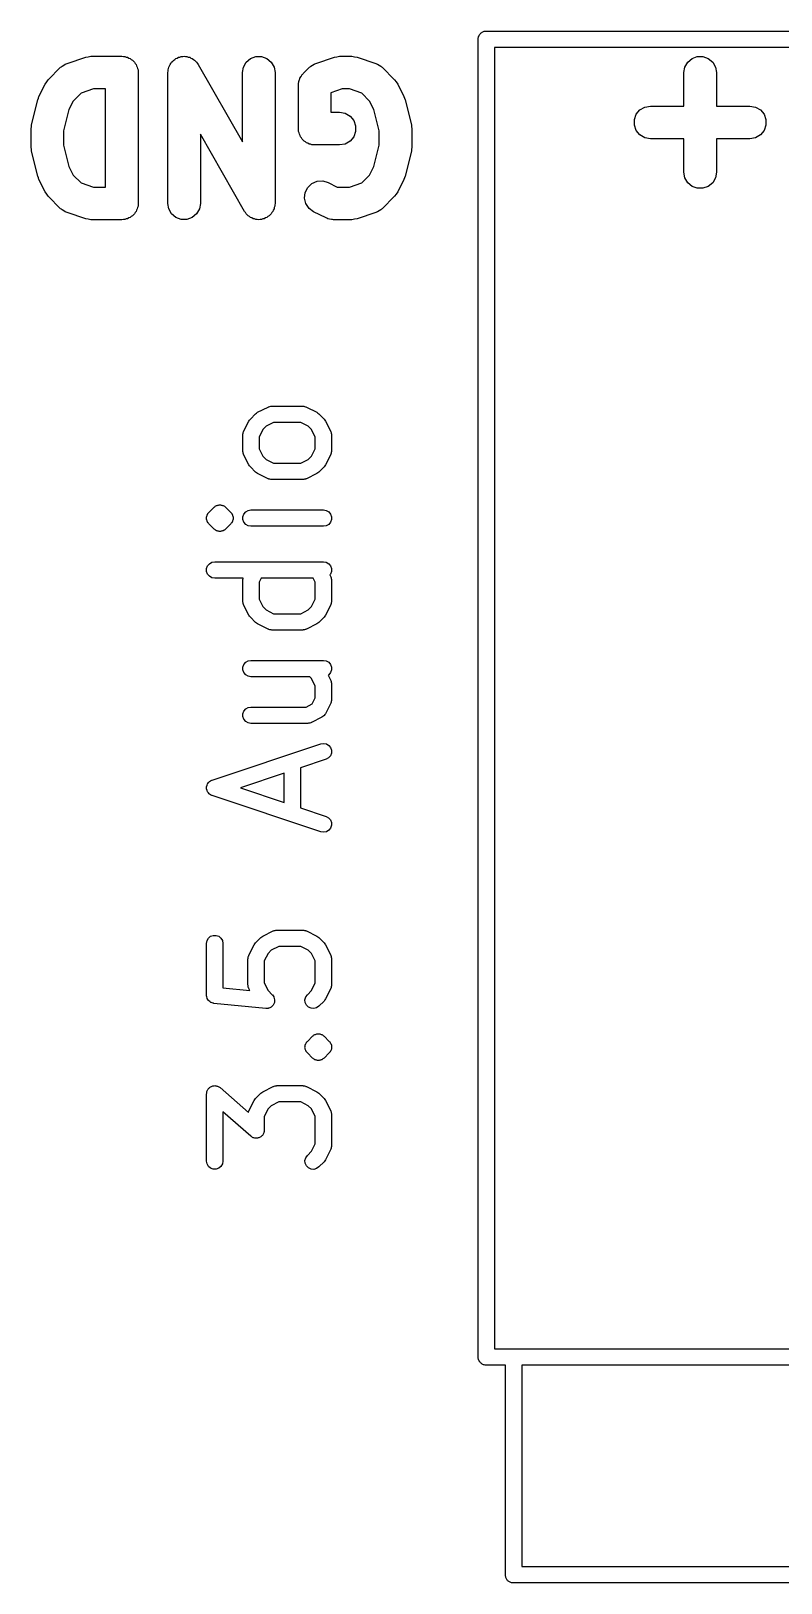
# Model space of a CAD drawing. Extents: x 17.1 to 53.5, y -48.1 to -14.4.
# Drawn here: x 38.76 to 45.66, y -48.08 to -33.83 of the extents above; entities that cross this region are included whole.
import ezdxf

# ---------------------------------------------------------------- set-up
doc = ezdxf.new("R2010")
doc.units = 0
doc.header["$MEASUREMENT"] = 0
doc.layers.add('BLACK', color=7, linetype='CONTINUOUS')

msp = doc.modelspace()

# ---------------------------------------------------------------- linework, layer by layer
at = {"layer": 'BLACK', "linetype": 'CONTINUOUS'}
for p, q in [((42.875, -33.8868), (42.8773, -33.8805)), ((42.875, -33.8934), (42.875, -33.8868)), ((42.875, -46.0066), (42.875, -33.8934)), ((42.8773, -33.8805), (42.8784, -33.874)), ((42.8784, -33.874), (42.8818, -33.8682)), ((42.8818, -33.8682), (42.884, -33.8619)), ((42.884, -33.8619), (42.8883, -33.8568)), ((42.8883, -33.8568), (42.8917, -33.851)), ((42.8917, -33.851), (42.8968, -33.8468)), ((42.8968, -33.8468), (42.901, -33.8417)), ((42.901, -33.8417), (42.9068, -33.8383)), ((42.9068, -33.8383), (42.9119, -33.834)), ((42.9119, -33.834), (42.9182, -33.8318)), ((42.9182, -33.8318), (42.924, -33.8284)), ((42.924, -33.8284), (42.9305, -33.8273)), ((42.9305, -33.8273), (42.9368, -33.825)), ((42.9368, -33.825), (42.9434, -33.825)), ((42.9434, -33.825), (42.9434, -33.825)), ((42.9434, -33.825), (49.0566, -33.825)), ((39.2906, -34.0613), (39.3143, -34.0571)), ((39.3143, -34.0571), (39.6, -34.0571)), ((39.6, -34.0571), (39.6129, -34.0594)), ((40.1588, -34.0594), (40.1721, -34.0571)), ((40.1721, -34.0571), (40.1847, -34.0594)), ((41.5763, -34.0613), (41.6, -34.0571)), ((41.6, -34.0571), (41.7143, -34.0571)), ((41.7143, -34.0571), (41.738, -34.0613)), ((43.025, -33.975), (43.025, -45.925)), ((48.975, -33.975), (43.025, -33.975)), ((38.9225, -34.2725), (39.0368, -34.1582)), ((39.0368, -34.1582), (39.0439, -34.1533)), ((39.0439, -34.1533), (39.0496, -34.1468)), ((39.0496, -34.1468), (39.0651, -34.1384)), ((39.0651, -34.1384), (39.0795, -34.1283)), ((39.0795, -34.1283), (39.0878, -34.1261)), ((39.0878, -34.1261), (39.0954, -34.122)), ((39.0954, -34.122), (39.2669, -34.0648)), ((39.2669, -34.0648), (39.2906, -34.0613)), ((39.6129, -34.0594), (39.626, -34.0594)), ((39.626, -34.0594), (39.6384, -34.0639)), ((39.6384, -34.0639), (39.6513, -34.0662)), ((39.6513, -34.0662), (39.6627, -34.0727)), ((39.6627, -34.0727), (39.675, -34.0772)), ((39.675, -34.0772), (39.6851, -34.0857)), ((39.6851, -34.0857), (39.6964, -34.0922)), ((39.6964, -34.0922), (39.7049, -34.1023)), ((39.7049, -34.1023), (39.7149, -34.1107)), ((39.7149, -34.1107), (39.7215, -34.1221)), ((39.7215, -34.1221), (39.7299, -34.1321)), ((39.7299, -34.1321), (39.7344, -34.1445)), ((39.7344, -34.1445), (39.741, -34.1558)), ((39.741, -34.1558), (39.7432, -34.1688)), ((39.7432, -34.1688), (39.7477, -34.1811)), ((39.7477, -34.1811), (39.7477, -34.1942)), ((39.7477, -34.1942), (39.75, -34.2071)), ((40.0214, -34.2071), (40.0238, -34.1939)), ((40.0238, -34.1804), (40.0283, -34.1684)), ((40.0238, -34.1939), (40.0238, -34.1804)), ((40.0283, -34.1684), (40.0305, -34.1558)), ((40.0305, -34.1558), (40.0372, -34.1442)), ((40.0372, -34.1442), (40.0419, -34.1316)), ((40.0419, -34.1316), (40.0501, -34.1218)), ((40.0501, -34.1218), (40.0565, -34.1107)), ((40.0565, -34.1107), (40.0668, -34.1021)), ((40.0668, -34.1021), (40.0755, -34.0918)), ((40.0755, -34.0918), (40.0866, -34.0855)), ((40.0866, -34.0855), (40.0964, -34.0772)), ((40.0964, -34.0772), (40.1091, -34.0726)), ((40.1091, -34.0726), (40.1208, -34.066)), ((40.1208, -34.066), (40.1334, -34.0638)), ((40.1334, -34.0638), (40.1454, -34.0594)), ((40.1454, -34.0594), (40.1588, -34.0594)), ((40.1847, -34.0594), (40.1975, -34.0594)), ((40.1975, -34.0594), (40.2101, -34.064)), ((40.2101, -34.064), (40.2234, -34.0664)), ((40.2234, -34.0664), (40.2344, -34.0729)), ((40.2344, -34.0729), (40.2464, -34.0772)), ((40.2464, -34.0772), (40.2567, -34.0859)), ((40.2567, -34.0859), (40.2684, -34.0927)), ((40.2684, -34.0927), (40.2765, -34.1025)), ((40.2765, -34.1025), (40.2863, -34.1107)), ((40.2863, -34.1107), (40.2931, -34.1224)), ((40.2931, -34.1224), (40.3017, -34.1327)), ((40.3017, -34.1327), (40.7071, -34.8423)), ((40.7071, -34.2071), (40.7162, -34.1558)), ((40.7162, -34.1558), (40.7422, -34.1107)), ((40.7422, -34.1107), (40.7821, -34.0772)), ((40.7821, -34.0772), (40.8311, -34.0594)), ((40.8311, -34.0594), (40.8832, -34.0594)), ((40.8832, -34.0594), (40.9321, -34.0772)), ((40.9321, -34.0772), (40.972, -34.1107)), ((40.972, -34.1107), (40.9981, -34.1558)), ((40.9981, -34.1558), (41.0071, -34.2071)), ((41.2654, -34.2154), (41.3225, -34.1582)), ((41.3225, -34.1582), (41.3296, -34.1533)), ((41.3296, -34.1533), (41.3353, -34.1468)), ((41.3353, -34.1468), (41.3508, -34.1384)), ((41.3508, -34.1384), (41.3652, -34.1283)), ((41.3652, -34.1283), (41.3735, -34.1261)), ((41.3735, -34.1261), (41.3811, -34.122)), ((41.3811, -34.122), (41.5526, -34.0648)), ((41.5526, -34.0648), (41.5763, -34.0613)), ((41.738, -34.0613), (41.7617, -34.0648)), ((41.7617, -34.0648), (41.9331, -34.122)), ((41.9331, -34.122), (41.9408, -34.1261)), ((41.9408, -34.1261), (41.9491, -34.1283)), ((41.9491, -34.1283), (41.9635, -34.1384)), ((41.9635, -34.1384), (41.979, -34.1468)), ((41.979, -34.1468), (41.9847, -34.1533)), ((41.9847, -34.1533), (41.9918, -34.1582)), ((41.9918, -34.1582), (42.1061, -34.2725)), ((44.7643, -34.2071), (44.7733, -34.1558)), ((44.7733, -34.1558), (44.7994, -34.1107)), ((44.7994, -34.1107), (44.8393, -34.0772)), ((44.8393, -34.0772), (44.8882, -34.0594)), ((44.8882, -34.0594), (44.9403, -34.0594)), ((44.9403, -34.0594), (44.9893, -34.0772)), ((44.9893, -34.0772), (45.0292, -34.1107)), ((45.0292, -34.1107), (45.0552, -34.1558)), ((45.0552, -34.1558), (45.0643, -34.2071)), ((38.8373, -34.4258), (38.8944, -34.3115)), ((38.8944, -34.3115), (38.9087, -34.2922)), ((38.9087, -34.2922), (38.9225, -34.2725)), ((39.75, -34.2071), (39.75, -35.4071)), ((40.0214, -35.4071), (40.0214, -34.2071)), ((40.7071, -34.8423), (40.7071, -34.2071)), ((41.0071, -34.2071), (41.0071, -35.4071)), ((41.2214, -34.3214), (41.2226, -34.3149)), ((41.2214, -34.7214), (41.2214, -34.3214)), ((41.222, -34.3084), (41.2271, -34.2894)), ((41.2226, -34.3149), (41.222, -34.3084)), ((41.2271, -34.2894), (41.2305, -34.2701)), ((41.2305, -34.2701), (41.2338, -34.2644)), ((41.2338, -34.2644), (41.2355, -34.258)), ((41.2355, -34.258), (41.2467, -34.242)), ((41.2467, -34.242), (41.2565, -34.225)), ((41.2565, -34.225), (41.2616, -34.2208)), ((41.2616, -34.2208), (41.2654, -34.2154)), ((42.1061, -34.2725), (42.1198, -34.2922)), ((42.1198, -34.2922), (42.1342, -34.3115)), ((42.1342, -34.3115), (42.1913, -34.4258)), ((44.7643, -34.5143), (44.7643, -34.2071)), ((45.0643, -34.2071), (45.0643, -34.5143)), ((38.7688, -34.685), (38.8259, -34.4565)), ((38.8259, -34.4565), (38.8326, -34.4415)), ((38.8326, -34.4415), (38.8373, -34.4258)), ((39.1518, -34.4674), (39.113, -34.5452)), ((39.2239, -34.3954), (39.1518, -34.4674)), ((39.3386, -34.3571), (39.2239, -34.3954)), ((39.45, -34.3571), (39.3386, -34.3571)), ((39.45, -35.2571), (39.45, -34.3571)), ((41.6243, -34.3571), (41.5214, -34.3914)), ((41.5214, -34.3914), (41.5214, -34.5714)), ((41.6899, -34.3571), (41.6243, -34.3571)), ((41.8047, -34.3954), (41.6899, -34.3571)), ((41.8767, -34.4674), (41.8047, -34.3954)), ((41.9156, -34.5452), (41.8767, -34.4674)), ((42.1913, -34.4258), (42.196, -34.4415)), ((42.196, -34.4415), (42.2027, -34.4565)), ((42.2027, -34.4565), (42.2598, -34.685)), ((39.113, -34.5452), (39.0643, -34.7399)), ((41.5214, -34.5714), (41.6, -34.5714)), ((41.6, -34.5714), (41.6513, -34.5805)), ((41.6513, -34.5805), (41.6964, -34.6065)), ((41.6964, -34.6065), (41.7299, -34.6464)), ((41.9643, -34.7399), (41.9156, -34.5452)), ((44.3094, -34.6382), (44.3272, -34.5893)), ((44.3272, -34.5893), (44.3607, -34.5494)), ((44.3607, -34.5494), (44.4058, -34.5233)), ((44.4058, -34.5233), (44.4571, -34.5143)), ((44.4571, -34.5143), (44.7643, -34.5143)), ((45.0643, -34.5143), (45.3714, -34.5143)), ((45.3714, -34.5143), (45.4227, -34.5233)), ((45.4227, -34.5233), (45.4678, -34.5494)), ((45.4678, -34.5494), (45.5013, -34.5893)), ((45.5013, -34.5893), (45.5191, -34.6382)), ((38.7643, -34.7214), (38.7675, -34.7034)), ((38.7643, -34.8929), (38.7643, -34.7214)), ((38.7675, -34.7034), (38.7688, -34.685)), ((39.0643, -34.7399), (39.0643, -34.8744)), ((41.2237, -34.7344), (41.2214, -34.7214)), ((41.2237, -34.7475), (41.2237, -34.7344)), ((41.2282, -34.7598), (41.2237, -34.7475)), ((41.2305, -34.7727), (41.2282, -34.7598)), ((41.7299, -34.6464), (41.7477, -34.6954)), ((41.7477, -34.7475), (41.7299, -34.7964)), ((41.7477, -34.6954), (41.7477, -34.7475)), ((41.9643, -34.8744), (41.9643, -34.7399)), ((42.2598, -34.685), (42.2611, -34.7034)), ((42.2611, -34.7034), (42.2643, -34.7214)), ((42.2643, -34.7214), (42.2643, -34.8929)), ((44.3094, -34.6903), (44.3094, -34.6382)), ((44.3272, -34.7393), (44.3094, -34.6903)), ((44.3607, -34.7792), (44.3272, -34.7393)), ((45.5013, -34.7393), (45.4678, -34.7792)), ((45.5191, -34.6903), (45.5013, -34.7393)), ((45.5191, -34.6382), (45.5191, -34.6903)), ((38.7675, -34.9109), (38.7643, -34.8929)), ((38.7688, -34.9292), (38.7675, -34.9109)), ((39.0643, -34.8744), (39.113, -35.0691)), ((40.7269, -35.4816), (40.3214, -34.772)), ((40.3214, -34.772), (40.3214, -35.4071)), ((41.237, -34.7841), (41.2305, -34.7727)), ((41.2415, -34.7964), (41.237, -34.7841)), ((41.25, -34.8065), (41.2415, -34.7964)), ((41.2565, -34.8178), (41.25, -34.8065)), ((41.2666, -34.8263), (41.2565, -34.8178)), ((41.275, -34.8363), (41.2666, -34.8263)), ((41.2864, -34.8429), (41.275, -34.8363)), ((41.2964, -34.8513), (41.2864, -34.8429)), ((41.3088, -34.8558), (41.2964, -34.8513)), ((41.3201, -34.8624), (41.3088, -34.8558)), ((41.3331, -34.8647), (41.3201, -34.8624)), ((41.3454, -34.8691), (41.3331, -34.8647)), ((41.3585, -34.8691), (41.3454, -34.8691)), ((41.3714, -34.8714), (41.3585, -34.8691)), ((41.6, -34.8714), (41.3714, -34.8714)), ((41.6513, -34.8624), (41.6, -34.8714)), ((41.6964, -34.8363), (41.6513, -34.8624)), ((41.7299, -34.7964), (41.6964, -34.8363)), ((41.9156, -35.0691), (41.9643, -34.8744)), ((42.2611, -34.9109), (42.2598, -34.9292)), ((42.2643, -34.8929), (42.2611, -34.9109)), ((44.4058, -34.8052), (44.3607, -34.7792)), ((44.4571, -34.8143), (44.4058, -34.8052)), ((44.7643, -34.8143), (44.4571, -34.8143)), ((44.7643, -35.1214), (44.7643, -34.8143)), ((45.3714, -34.8143), (45.0643, -34.8143)), ((45.0643, -34.8143), (45.0643, -35.1214)), ((45.4227, -34.8052), (45.3714, -34.8143)), ((45.4678, -34.7792), (45.4227, -34.8052)), ((38.8259, -35.1578), (38.7688, -34.9292)), ((42.2598, -34.9292), (42.2027, -35.1578)), ((38.8326, -35.1728), (38.8259, -35.1578)), ((38.8373, -35.1885), (38.8326, -35.1728)), ((38.8944, -35.3028), (38.8373, -35.1885)), ((39.113, -35.0691), (39.1518, -35.1469)), ((39.1518, -35.1469), (39.2239, -35.2189)), ((41.8047, -35.2189), (41.8767, -35.1469)), ((41.8767, -35.1469), (41.9156, -35.0691)), ((42.1913, -35.1885), (42.1342, -35.3028)), ((42.196, -35.1728), (42.1913, -35.1885)), ((42.2027, -35.1578), (42.196, -35.1728)), ((44.7733, -35.1727), (44.7643, -35.1214)), ((44.7994, -35.2178), (44.7733, -35.1727)), ((45.0552, -35.1727), (45.0292, -35.2178)), ((45.0643, -35.1214), (45.0552, -35.1727)), ((38.9087, -35.3221), (38.8944, -35.3028)), ((38.9225, -35.3418), (38.9087, -35.3221)), ((39.2239, -35.2189), (39.3386, -35.2571)), ((39.3386, -35.2571), (39.45, -35.2571)), ((41.2788, -35.359), (41.2848, -35.3072)), ((41.2848, -35.3072), (41.3081, -35.2606)), ((41.3081, -35.2606), (41.3459, -35.2248)), ((41.3459, -35.2248), (41.3937, -35.2041)), ((41.3937, -35.2041), (41.4457, -35.201)), ((41.4457, -35.201), (41.4957, -35.2158)), ((41.4957, -35.2158), (41.5783, -35.2571)), ((41.5783, -35.2571), (41.6899, -35.2571)), ((41.6899, -35.2571), (41.8047, -35.2189)), ((42.1198, -35.3221), (42.1061, -35.3418)), ((42.1342, -35.3028), (42.1198, -35.3221)), ((44.8393, -35.2513), (44.7994, -35.2178)), ((44.8882, -35.2691), (44.8393, -35.2513)), ((44.9403, -35.2691), (44.8882, -35.2691)), ((44.9893, -35.2513), (44.9403, -35.2691)), ((45.0292, -35.2178), (44.9893, -35.2513)), ((39.0368, -35.4561), (38.9225, -35.3418)), ((39.0439, -35.461), (39.0368, -35.4561)), ((39.0496, -35.4675), (39.0439, -35.461)), ((39.0651, -35.4759), (39.0496, -35.4675)), ((39.0795, -35.4859), (39.0651, -35.4759)), ((39.7299, -35.4821), (39.7215, -35.4922)), ((39.7344, -35.4698), (39.7299, -35.4821)), ((39.741, -35.4584), (39.7344, -35.4698)), ((39.7432, -35.4455), (39.741, -35.4584)), ((39.7477, -35.4332), (39.7432, -35.4455)), ((39.75, -35.4071), (39.7477, -35.4201)), ((39.7477, -35.4201), (39.7477, -35.4332)), ((40.0305, -35.4584), (40.0214, -35.4071)), ((40.0565, -35.5036), (40.0305, -35.4584)), ((40.3124, -35.4584), (40.2863, -35.5036)), ((40.3214, -35.4071), (40.3124, -35.4584)), ((40.7355, -35.4919), (40.7269, -35.4816)), ((40.9914, -35.4701), (40.9867, -35.4827)), ((40.9981, -35.4584), (40.9914, -35.4701)), ((41.0003, -35.4458), (40.9981, -35.4584)), ((41.0047, -35.4338), (41.0003, -35.4458)), ((41.0048, -35.4204), (41.0047, -35.4338)), ((41.0071, -35.4071), (41.0048, -35.4204)), ((41.2909, -35.4097), (41.2788, -35.359)), ((41.3196, -35.4531), (41.2909, -35.4097)), ((41.3615, -35.4842), (41.3196, -35.4531)), ((41.9635, -35.4759), (41.9491, -35.4859)), ((41.979, -35.4675), (41.9635, -35.4759)), ((41.9847, -35.461), (41.979, -35.4675)), ((41.9918, -35.4561), (41.9847, -35.461)), ((42.1061, -35.3418), (41.9918, -35.4561)), ((39.0878, -35.4882), (39.0795, -35.4859)), ((39.0954, -35.4923), (39.0878, -35.4882)), ((39.2669, -35.5494), (39.0954, -35.4923)), ((39.2906, -35.553), (39.2669, -35.5494)), ((39.3143, -35.5571), (39.2906, -35.553)), ((39.6, -35.5571), (39.3143, -35.5571)), ((39.6129, -35.5549), (39.6, -35.5571)), ((39.626, -35.5549), (39.6129, -35.5549)), ((39.6384, -35.5504), (39.626, -35.5549)), ((39.6513, -35.5481), (39.6384, -35.5504)), ((39.6627, -35.5415), (39.6513, -35.5481)), ((39.675, -35.537), (39.6627, -35.5415)), ((39.6851, -35.5286), (39.675, -35.537)), ((39.6964, -35.522), (39.6851, -35.5286)), ((39.7049, -35.512), (39.6964, -35.522)), ((39.7149, -35.5036), (39.7049, -35.512)), ((39.7215, -35.4922), (39.7149, -35.5036)), ((40.0964, -35.537), (40.0565, -35.5036)), ((40.1454, -35.5549), (40.0964, -35.537)), ((40.1975, -35.5549), (40.1454, -35.5549)), ((40.2464, -35.537), (40.1975, -35.5549)), ((40.2863, -35.5036), (40.2464, -35.537)), ((40.7422, -35.5036), (40.7355, -35.4919)), ((40.752, -35.5118), (40.7422, -35.5036)), ((40.7602, -35.5216), (40.752, -35.5118)), ((40.7718, -35.5284), (40.7602, -35.5216)), ((40.7821, -35.537), (40.7718, -35.5284)), ((40.7942, -35.5414), (40.7821, -35.537)), ((40.8052, -35.5479), (40.7942, -35.5414)), ((40.8185, -35.5503), (40.8052, -35.5479)), ((40.8311, -35.5549), (40.8185, -35.5503)), ((40.8439, -35.5549), (40.8311, -35.5549)), ((40.8565, -35.5571), (40.8439, -35.5549)), ((40.8697, -35.5549), (40.8565, -35.5571)), ((40.8832, -35.5549), (40.8697, -35.5549)), ((40.8952, -35.5505), (40.8832, -35.5549)), ((40.9078, -35.5483), (40.8952, -35.5505)), ((40.9195, -35.5416), (40.9078, -35.5483)), ((40.9321, -35.537), (40.9195, -35.5416)), ((40.9419, -35.5288), (40.9321, -35.537)), ((40.953, -35.5225), (40.9419, -35.5288)), ((40.9617, -35.5122), (40.953, -35.5225)), ((40.972, -35.5036), (40.9617, -35.5122)), ((40.9784, -35.4925), (40.972, -35.5036)), ((40.9867, -35.4827), (40.9784, -35.4925)), ((41.4758, -35.5413), (41.3615, -35.4842)), ((41.4841, -35.5438), (41.4758, -35.5413)), ((41.4916, -35.5481), (41.4841, -35.5438)), ((41.5089, -35.5511), (41.4916, -35.5481)), ((41.5257, -35.5562), (41.5089, -35.5511)), ((41.5343, -35.5556), (41.5257, -35.5562)), ((41.5429, -35.5571), (41.5343, -35.5556)), ((41.7143, -35.5571), (41.5429, -35.5571)), ((41.7379, -35.553), (41.7143, -35.5571)), ((41.7617, -35.5494), (41.7379, -35.553)), ((41.9331, -35.4923), (41.7617, -35.5494)), ((41.9408, -35.4882), (41.9331, -35.4923)), ((41.9491, -35.4859), (41.9408, -35.4882)), ((40.8279, -37.3398), (40.8378, -37.3329)), ((40.8378, -37.3329), (40.8474, -37.3258)), ((40.8474, -37.3258), (40.9426, -37.2782)), ((40.9426, -37.2782), (40.9468, -37.2769)), ((40.9468, -37.2769), (40.9505, -37.2748)), ((40.9505, -37.2748), (40.9592, -37.2732)), ((40.9592, -37.2732), (40.9676, -37.2707)), ((40.9676, -37.2707), (40.9719, -37.271)), ((40.9719, -37.271), (40.9762, -37.2702)), ((40.9762, -37.2702), (41.2619, -37.2702)), ((41.2619, -37.2702), (41.2662, -37.271)), ((41.2662, -37.271), (41.2705, -37.2707)), ((41.2705, -37.2707), (41.2789, -37.2732)), ((41.2789, -37.2732), (41.2876, -37.2748)), ((41.2876, -37.2748), (41.2913, -37.2769)), ((41.2913, -37.2769), (41.2954, -37.2782)), ((41.2954, -37.2782), (41.3907, -37.3258)), ((41.3907, -37.3258), (41.4003, -37.3329)), ((41.4003, -37.3329), (41.4102, -37.3398)), ((40.7186, -37.5022), (40.7663, -37.4069)), ((40.7663, -37.4069), (40.7734, -37.3973)), ((40.7734, -37.3973), (40.7803, -37.3874)), ((40.7803, -37.3874), (40.8279, -37.3398)), ((40.9254, -37.4545), (40.895, -37.4849)), ((40.9939, -37.4202), (40.9254, -37.4545)), ((41.2442, -37.4202), (40.9939, -37.4202)), ((41.3127, -37.4545), (41.2442, -37.4202)), ((41.3431, -37.4849), (41.3127, -37.4545)), ((41.4102, -37.3398), (41.4578, -37.3874)), ((41.4578, -37.3874), (41.4647, -37.3973)), ((41.4647, -37.3973), (41.4718, -37.4069)), ((41.4718, -37.4069), (41.5195, -37.5022)), ((40.7107, -37.5357), (40.7115, -37.5315)), ((40.7107, -37.6786), (40.7107, -37.5357)), ((40.7112, -37.5271), (40.7137, -37.5187)), ((40.7115, -37.5315), (40.7112, -37.5271)), ((40.7137, -37.5187), (40.7152, -37.5101)), ((40.7152, -37.5101), (40.7174, -37.5063)), ((40.7174, -37.5063), (40.7186, -37.5022)), ((40.895, -37.4849), (40.8607, -37.5534)), ((40.8607, -37.5534), (40.8607, -37.6609)), ((41.3774, -37.5534), (41.3431, -37.4849)), ((41.3774, -37.6609), (41.3774, -37.5534)), ((41.5195, -37.5022), (41.5207, -37.5063)), ((41.5207, -37.5063), (41.5229, -37.5101)), ((41.5229, -37.5101), (41.5244, -37.5187)), ((41.5244, -37.5187), (41.5269, -37.5271)), ((41.5269, -37.5271), (41.5266, -37.5315)), ((41.5266, -37.5315), (41.5274, -37.5357)), ((41.5274, -37.5357), (41.5274, -37.6786)), ((40.7115, -37.6828), (40.7107, -37.6786)), ((40.7112, -37.6871), (40.7115, -37.6828)), ((40.7137, -37.6956), (40.7112, -37.6871)), ((40.7152, -37.7042), (40.7137, -37.6956)), ((40.7174, -37.708), (40.7152, -37.7042)), ((40.7186, -37.7121), (40.7174, -37.708)), ((40.7663, -37.8073), (40.7186, -37.7121)), ((40.8607, -37.6609), (40.895, -37.7294)), ((40.895, -37.7294), (40.9254, -37.7598)), ((40.9254, -37.7598), (40.9939, -37.794)), ((41.2442, -37.794), (41.3127, -37.7598)), ((41.3127, -37.7598), (41.3431, -37.7294)), ((41.3431, -37.7294), (41.3774, -37.6609)), ((41.5195, -37.7121), (41.4718, -37.8073)), ((41.5207, -37.708), (41.5195, -37.7121)), ((41.5229, -37.7042), (41.5207, -37.708)), ((41.5244, -37.6956), (41.5229, -37.7042)), ((41.5269, -37.6871), (41.5244, -37.6956)), ((41.5274, -37.6786), (41.5266, -37.6828)), ((41.5266, -37.6828), (41.5269, -37.6871)), ((40.7734, -37.817), (40.7663, -37.8073)), ((40.7803, -37.8268), (40.7734, -37.817)), ((40.8279, -37.8745), (40.7803, -37.8268)), ((40.8378, -37.8813), (40.8279, -37.8745)), ((40.8474, -37.8885), (40.8378, -37.8813)), ((40.9426, -37.9361), (40.8474, -37.8885)), ((40.9939, -37.794), (41.2442, -37.794)), ((41.3907, -37.8885), (41.2954, -37.9361)), ((41.4003, -37.8813), (41.3907, -37.8885)), ((41.4102, -37.8745), (41.4003, -37.8813)), ((41.4578, -37.8268), (41.4102, -37.8745)), ((41.4647, -37.817), (41.4578, -37.8268)), ((41.4718, -37.8073), (41.4647, -37.817)), ((40.9468, -37.9374), (40.9426, -37.9361)), ((40.9505, -37.9395), (40.9468, -37.9374)), ((40.9592, -37.941), (40.9505, -37.9395)), ((40.9676, -37.9436), (40.9592, -37.941)), ((40.9719, -37.9433), (40.9676, -37.9436)), ((40.9762, -37.944), (40.9719, -37.9433)), ((41.2619, -37.944), (40.9762, -37.944)), ((41.2662, -37.9433), (41.2619, -37.944)), ((41.2705, -37.9436), (41.2662, -37.9433)), ((41.2789, -37.9411), (41.2705, -37.9436)), ((41.2876, -37.9395), (41.2789, -37.9411)), ((41.2913, -37.9374), (41.2876, -37.9395)), ((41.2954, -37.9361), (41.2913, -37.9374)), ((40.4523, -38.1932), (40.457, -38.1886)), ((40.457, -38.1886), (40.4629, -38.1858)), ((40.4629, -38.1858), (40.4683, -38.182)), ((40.4683, -38.182), (40.4746, -38.1803)), ((40.4746, -38.1803), (40.4806, -38.1776)), ((40.4806, -38.1776), (40.4871, -38.177)), ((40.4871, -38.177), (40.4935, -38.1753)), ((40.4935, -38.1753), (40.5, -38.1759)), ((40.5, -38.1759), (40.5065, -38.1753)), ((40.5065, -38.1753), (40.5129, -38.177)), ((40.5129, -38.177), (40.5194, -38.1776)), ((40.5194, -38.1776), (40.5254, -38.1803)), ((40.5254, -38.1803), (40.5317, -38.182)), ((40.5317, -38.182), (40.5371, -38.1858)), ((40.5371, -38.1858), (40.543, -38.1886)), ((40.543, -38.1886), (40.5477, -38.1932)), ((40.3777, -38.2911), (40.3785, -38.2879)), ((40.3782, -38.2976), (40.3777, -38.2911)), ((40.3777, -38.3042), (40.3782, -38.2976)), ((40.3785, -38.3073), (40.3777, -38.3042)), ((40.3785, -38.2846), (40.3796, -38.2815)), ((40.3785, -38.2879), (40.3785, -38.2846)), ((40.3785, -38.3106), (40.3785, -38.3073)), ((40.3796, -38.3137), (40.3785, -38.3106)), ((40.3796, -38.2815), (40.3799, -38.2782)), ((40.3799, -38.317), (40.3796, -38.3137)), ((40.3799, -38.2782), (40.3827, -38.2723)), ((40.3827, -38.323), (40.3799, -38.317)), ((40.3827, -38.2723), (40.3844, -38.2659)), ((40.3844, -38.3293), (40.3827, -38.323)), ((40.3844, -38.2659), (40.3863, -38.2632)), ((40.3863, -38.332), (40.3844, -38.3293)), ((40.3863, -38.2632), (40.3874, -38.2601)), ((40.3874, -38.3351), (40.3863, -38.332)), ((40.3874, -38.2601), (40.3895, -38.2576)), ((40.3895, -38.2576), (40.3909, -38.2546)), ((40.3909, -38.2546), (40.3956, -38.25)), ((40.3956, -38.25), (40.3993, -38.2446)), ((40.3993, -38.2446), (40.447, -38.197)), ((40.447, -38.197), (40.4523, -38.1932)), ((40.5477, -38.1932), (40.553, -38.197)), ((40.553, -38.197), (40.6007, -38.2446)), ((40.6007, -38.2446), (40.6044, -38.25)), ((40.6044, -38.25), (40.6091, -38.2546)), ((40.6091, -38.2546), (40.6105, -38.2576)), ((40.6105, -38.2576), (40.6126, -38.2601)), ((40.6126, -38.2601), (40.6137, -38.2632)), ((40.6137, -38.332), (40.6126, -38.3351)), ((40.6137, -38.2632), (40.6156, -38.2659)), ((40.6156, -38.3293), (40.6137, -38.332)), ((40.6156, -38.2659), (40.6173, -38.2723)), ((40.6173, -38.323), (40.6156, -38.3293)), ((40.6173, -38.2723), (40.6201, -38.2782)), ((40.6201, -38.317), (40.6173, -38.323)), ((40.6201, -38.2782), (40.6203, -38.2815)), ((40.6203, -38.3137), (40.6201, -38.317)), ((40.6203, -38.2815), (40.6215, -38.2846)), ((40.6215, -38.3106), (40.6203, -38.3137)), ((40.6215, -38.2846), (40.6215, -38.2879)), ((40.6215, -38.2879), (40.6223, -38.2911)), ((40.6223, -38.3042), (40.6215, -38.3073)), ((40.6215, -38.3073), (40.6215, -38.3106)), ((40.6223, -38.2911), (40.6218, -38.2976)), ((40.6218, -38.2976), (40.6223, -38.3042)), ((40.7119, -38.2846), (40.7208, -38.2601)), ((40.7119, -38.3106), (40.7119, -38.2846)), ((40.7208, -38.3351), (40.7119, -38.3106)), ((40.7208, -38.2601), (40.7375, -38.2402)), ((40.7375, -38.2402), (40.7601, -38.2271)), ((40.7601, -38.2271), (40.7857, -38.2226)), ((40.7857, -38.2226), (41.4524, -38.2226)), ((41.4524, -38.2226), (41.478, -38.2271)), ((41.478, -38.2271), (41.5006, -38.2402)), ((41.5006, -38.2402), (41.5173, -38.2601)), ((41.5173, -38.2601), (41.5262, -38.2846)), ((41.5262, -38.3106), (41.5173, -38.3351)), ((41.5262, -38.2846), (41.5262, -38.3106)), ((40.3895, -38.3376), (40.3874, -38.3351)), ((40.3909, -38.3406), (40.3895, -38.3376)), ((40.3956, -38.3453), (40.3909, -38.3406)), ((40.3993, -38.3507), (40.3956, -38.3453)), ((40.447, -38.3983), (40.3993, -38.3507)), ((40.4523, -38.402), (40.447, -38.3983)), ((40.457, -38.4067), (40.4523, -38.402)), ((40.4629, -38.4094), (40.457, -38.4067)), ((40.4683, -38.4132), (40.4629, -38.4094)), ((40.4746, -38.4149), (40.4683, -38.4132)), ((40.4806, -38.4177), (40.4746, -38.4149)), ((40.4871, -38.4183), (40.4806, -38.4177)), ((40.4935, -38.42), (40.4871, -38.4183)), ((40.5, -38.4194), (40.4935, -38.42)), ((40.5065, -38.42), (40.5, -38.4194)), ((40.5129, -38.4183), (40.5065, -38.42)), ((40.5194, -38.4177), (40.5129, -38.4183)), ((40.5254, -38.4149), (40.5194, -38.4177)), ((40.5317, -38.4132), (40.5254, -38.4149)), ((40.5371, -38.4094), (40.5317, -38.4132)), ((40.543, -38.4067), (40.5371, -38.4094)), ((40.5477, -38.402), (40.543, -38.4067)), ((40.553, -38.3983), (40.5477, -38.402)), ((40.6007, -38.3507), (40.553, -38.3983)), ((40.6044, -38.3453), (40.6007, -38.3507)), ((40.6091, -38.3406), (40.6044, -38.3453)), ((40.6105, -38.3376), (40.6091, -38.3406)), ((40.6126, -38.3351), (40.6105, -38.3376)), ((40.7375, -38.3551), (40.7208, -38.3351)), ((40.7601, -38.3681), (40.7375, -38.3551)), ((40.7857, -38.3726), (40.7601, -38.3681)), ((41.4524, -38.3726), (40.7857, -38.3726)), ((41.478, -38.3681), (41.4524, -38.3726)), ((41.5006, -38.3551), (41.478, -38.3681)), ((41.5173, -38.3351), (41.5006, -38.3551)), ((40.3785, -38.7608), (40.3874, -38.7363)), ((40.3874, -38.7363), (40.4042, -38.7164)), ((40.4042, -38.7164), (40.4267, -38.7033)), ((40.4267, -38.7033), (40.4524, -38.6988)), ((40.4524, -38.6988), (41.4524, -38.6988)), ((41.4524, -38.6988), (41.478, -38.7033)), ((41.478, -38.7033), (41.5006, -38.7164)), ((41.5006, -38.7164), (41.5173, -38.7363)), ((41.5173, -38.7363), (41.5262, -38.7608)), ((40.3785, -38.7868), (40.3785, -38.7608)), ((40.3874, -38.8113), (40.3785, -38.7868)), ((40.4042, -38.8313), (40.3874, -38.8113)), ((40.4267, -38.8443), (40.4042, -38.8313)), ((40.4524, -38.8488), (40.4267, -38.8443)), ((40.7143, -38.8488), (40.4524, -38.8488)), ((40.7107, -38.869), (40.7115, -38.8648)), ((40.7107, -39.0595), (40.7107, -38.869)), ((40.7112, -38.8605), (40.7137, -38.8521)), ((40.7115, -38.8648), (40.7112, -38.8605)), ((40.7137, -38.8521), (40.7143, -38.8488)), ((40.8797, -38.8488), (40.8607, -38.8868)), ((40.8607, -38.8868), (40.8607, -39.0418)), ((41.3584, -38.8488), (40.8797, -38.8488)), ((41.3774, -38.8868), (41.3584, -38.8488)), ((41.3774, -39.0418), (41.3774, -38.8868)), ((41.5173, -38.8113), (41.5111, -38.8188)), ((41.5111, -38.8188), (41.5195, -38.8355)), ((41.5262, -38.7868), (41.5173, -38.8113)), ((41.5195, -38.8355), (41.5207, -38.8396)), ((41.5207, -38.8396), (41.5229, -38.8434)), ((41.5229, -38.8434), (41.5244, -38.8521)), ((41.5244, -38.8521), (41.5269, -38.8605)), ((41.5262, -38.7608), (41.5262, -38.7868)), ((41.5269, -38.8605), (41.5266, -38.8648)), ((41.5266, -38.8648), (41.5274, -38.869)), ((41.5274, -38.869), (41.5274, -39.0595)), ((40.8607, -39.0418), (40.895, -39.1103)), ((41.3431, -39.1103), (41.3774, -39.0418)), ((40.7115, -39.0638), (40.7107, -39.0595)), ((40.7112, -39.0681), (40.7115, -39.0638)), ((40.7137, -39.0765), (40.7112, -39.0681)), ((40.7152, -39.0852), (40.7137, -39.0765)), ((40.7174, -39.0889), (40.7152, -39.0852)), ((40.7186, -39.0931), (40.7174, -39.0889)), ((40.7663, -39.1883), (40.7186, -39.0931)), ((40.895, -39.1103), (40.9254, -39.1407)), ((40.9254, -39.1407), (40.9939, -39.175)), ((40.9939, -39.175), (41.2442, -39.175)), ((41.2442, -39.175), (41.3127, -39.1407)), ((41.3127, -39.1407), (41.3431, -39.1103)), ((41.5195, -39.0931), (41.4718, -39.1883)), ((41.5207, -39.0889), (41.5195, -39.0931)), ((41.5229, -39.0852), (41.5207, -39.0889)), ((41.5244, -39.0765), (41.5229, -39.0852)), ((41.5269, -39.0681), (41.5244, -39.0765)), ((41.5274, -39.0595), (41.5266, -39.0638)), ((41.5266, -39.0638), (41.5269, -39.0681)), ((40.7734, -39.198), (40.7663, -39.1883)), ((40.7803, -39.2078), (40.7734, -39.198)), ((40.8279, -39.2554), (40.7803, -39.2078)), ((40.8377, -39.2623), (40.8279, -39.2554)), ((40.8474, -39.2695), (40.8377, -39.2623)), ((40.9426, -39.3171), (40.8474, -39.2695)), ((40.9468, -39.3183), (40.9426, -39.3171)), ((40.9505, -39.3205), (40.9468, -39.3183)), ((40.9592, -39.322), (40.9505, -39.3205)), ((40.9676, -39.3245), (40.9592, -39.322)), ((40.9719, -39.3242), (40.9676, -39.3245)), ((40.9762, -39.325), (40.9719, -39.3242)), ((41.2619, -39.325), (40.9762, -39.325)), ((41.2662, -39.3242), (41.2619, -39.325)), ((41.2705, -39.3245), (41.2662, -39.3242)), ((41.2789, -39.322), (41.2705, -39.3245)), ((41.2876, -39.3205), (41.2789, -39.322)), ((41.2913, -39.3183), (41.2876, -39.3205)), ((41.2954, -39.3171), (41.2913, -39.3183)), ((41.3907, -39.2695), (41.2954, -39.3171)), ((41.4003, -39.2623), (41.3907, -39.2695)), ((41.4102, -39.2554), (41.4003, -39.2623)), ((41.4578, -39.2078), (41.4102, -39.2554)), ((41.4647, -39.198), (41.4578, -39.2078)), ((41.4718, -39.1883), (41.4647, -39.198)), ((40.7375, -39.6211), (40.7601, -39.6081)), ((40.7601, -39.6081), (40.7857, -39.6036)), ((40.7857, -39.6036), (41.4524, -39.6036)), ((41.4524, -39.6036), (41.478, -39.6081)), ((41.478, -39.6081), (41.5006, -39.6211)), ((40.7119, -39.6655), (40.7208, -39.6411)), ((40.7119, -39.6916), (40.7119, -39.6655)), ((40.7208, -39.7161), (40.7119, -39.6916)), ((40.7208, -39.6411), (40.7375, -39.6211)), ((40.7375, -39.736), (40.7208, -39.7161)), ((40.7601, -39.749), (40.7375, -39.736)), ((40.7857, -39.7536), (40.7601, -39.749)), ((41.3261, -39.7536), (40.7857, -39.7536)), ((41.3431, -39.7706), (41.3261, -39.7536)), ((41.5006, -39.736), (41.4951, -39.7392)), ((41.4951, -39.7392), (41.5195, -39.7879)), ((41.5006, -39.6211), (41.5173, -39.6411)), ((41.5173, -39.7161), (41.5006, -39.736)), ((41.5173, -39.6411), (41.5262, -39.6655)), ((41.5262, -39.6916), (41.5173, -39.7161)), ((41.5262, -39.6655), (41.5262, -39.6916)), ((41.3774, -39.8391), (41.3431, -39.7706)), ((41.3774, -39.9466), (41.3774, -39.8391)), ((41.5195, -39.7879), (41.5207, -39.792)), ((41.5207, -39.792), (41.5229, -39.7958)), ((41.5229, -39.7958), (41.5244, -39.8044)), ((41.5244, -39.8044), (41.5269, -39.8129)), ((41.5269, -39.8129), (41.5266, -39.8172)), ((41.5266, -39.8172), (41.5274, -39.8214)), ((41.5274, -39.8214), (41.5274, -39.9643)), ((40.7375, -40.0497), (40.7601, -40.0367)), ((40.7601, -40.0367), (40.7857, -40.0321)), ((40.7857, -40.0321), (41.2918, -40.0321)), ((41.2918, -40.0321), (41.3489, -40.0036)), ((41.3489, -40.0036), (41.3774, -39.9466)), ((41.5195, -39.9978), (41.4718, -40.0931)), ((41.5207, -39.9937), (41.5195, -39.9978)), ((41.5229, -39.9899), (41.5207, -39.9937)), ((41.5244, -39.9813), (41.5229, -39.9899)), ((41.5269, -39.9729), (41.5244, -39.9813)), ((41.5274, -39.9643), (41.5266, -39.9685)), ((41.5266, -39.9685), (41.5269, -39.9729)), ((40.7119, -40.0941), (40.7208, -40.0696)), ((40.7119, -40.1202), (40.7119, -40.0941)), ((40.7208, -40.1446), (40.7119, -40.1202)), ((40.7208, -40.0696), (40.7375, -40.0497)), ((40.7375, -40.1646), (40.7208, -40.1446)), ((40.7601, -40.1776), (40.7375, -40.1646)), ((40.7857, -40.1821), (40.7601, -40.1776)), ((41.3095, -40.1821), (40.7857, -40.1821)), ((41.3138, -40.1814), (41.3095, -40.1821)), ((41.3181, -40.1816), (41.3138, -40.1814)), ((41.3265, -40.1791), (41.3181, -40.1816)), ((41.3352, -40.1776), (41.3265, -40.1791)), ((41.3389, -40.1755), (41.3352, -40.1776)), ((41.3431, -40.1742), (41.3389, -40.1755)), ((41.4383, -40.1266), (41.3431, -40.1742)), ((41.4471, -40.12), (41.4383, -40.1266)), ((41.4563, -40.114), (41.4471, -40.12)), ((41.4576, -40.1123), (41.4563, -40.114)), ((41.4592, -40.1111), (41.4576, -40.1123)), ((41.4653, -40.1019), (41.4592, -40.1111)), ((41.4718, -40.0931), (41.4653, -40.1019)), ((40.4287, -40.7027), (41.4287, -40.3693)), ((41.4287, -40.3693), (41.4544, -40.3655)), ((41.4544, -40.3655), (41.4799, -40.3707)), ((41.4799, -40.3707), (41.5021, -40.3844)), ((41.5021, -40.3844), (41.5183, -40.4048)), ((41.5259, -40.4555), (41.5163, -40.4797)), ((41.5183, -40.4048), (41.5266, -40.4295)), ((41.5266, -40.4295), (41.5259, -40.4555)), ((41.4761, -40.5116), (41.2417, -40.5898)), ((41.2417, -40.5898), (41.2417, -40.9578)), ((41.499, -40.4992), (41.4761, -40.5116)), ((41.5163, -40.4797), (41.499, -40.4992)), ((40.3789, -40.7588), (40.3829, -40.7485)), ((40.3829, -40.7485), (40.3864, -40.7381)), ((40.3864, -40.7381), (40.3877, -40.7365)), ((40.3877, -40.7365), (40.3885, -40.7345)), ((40.3885, -40.7345), (40.3958, -40.7263)), ((40.3958, -40.7263), (40.4026, -40.7177)), ((40.4026, -40.7177), (40.4044, -40.7166)), ((40.4044, -40.7166), (40.4058, -40.7151)), ((40.4058, -40.7151), (40.4154, -40.7098)), ((40.4154, -40.7098), (40.4248, -40.7041)), ((40.4248, -40.7041), (40.4268, -40.7036)), ((40.4268, -40.7036), (40.4287, -40.7027)), ((41.0917, -40.6398), (40.6895, -40.7738)), ((41.0917, -40.9078), (41.0917, -40.6398)), ((40.3782, -40.7628), (40.3788, -40.7608)), ((40.3785, -40.7738), (40.3782, -40.7628)), ((40.3782, -40.7848), (40.3785, -40.7738)), ((40.3788, -40.7868), (40.3782, -40.7848)), ((40.3788, -40.7608), (40.3789, -40.7588)), ((40.3789, -40.7888), (40.3788, -40.7868)), ((40.3829, -40.7991), (40.3789, -40.7888)), ((40.3864, -40.8095), (40.3829, -40.7991)), ((40.3877, -40.8111), (40.3864, -40.8095)), ((40.3885, -40.8131), (40.3877, -40.8111)), ((40.3958, -40.8213), (40.3885, -40.8131)), ((40.4026, -40.8299), (40.3958, -40.8213)), ((40.4044, -40.831), (40.4026, -40.8299)), ((40.4058, -40.8326), (40.4044, -40.831)), ((40.4154, -40.8378), (40.4058, -40.8326)), ((40.4248, -40.8436), (40.4154, -40.8378)), ((40.4268, -40.844), (40.4248, -40.8436)), ((40.4287, -40.845), (40.4268, -40.844)), ((41.4287, -41.1783), (40.4287, -40.845)), ((40.6895, -40.7738), (41.0917, -40.9078)), ((41.2417, -40.9578), (41.4761, -41.036)), ((41.4761, -41.036), (41.499, -41.0484)), ((41.4544, -41.1821), (41.4287, -41.1783)), ((41.4799, -41.1769), (41.4544, -41.1821)), ((41.5021, -41.1633), (41.4799, -41.1769)), ((41.499, -41.0484), (41.5163, -41.0679)), ((41.5183, -41.1429), (41.5021, -41.1633)), ((41.5163, -41.0679), (41.5259, -41.0921)), ((41.5266, -41.1181), (41.5183, -41.1429)), ((41.5259, -41.0921), (41.5266, -41.1181)), ((40.3774, -42.2024), (40.3819, -42.1767)), ((40.3819, -42.1767), (40.3949, -42.1542)), ((40.3949, -42.1542), (40.4149, -42.1374)), ((40.4149, -42.1374), (40.4394, -42.1285)), ((40.4394, -42.1285), (40.4654, -42.1285)), ((40.4654, -42.1285), (40.4899, -42.1374)), ((40.4899, -42.1374), (40.5098, -42.1542)), ((40.5098, -42.1542), (40.5229, -42.1767)), ((40.5229, -42.1767), (40.5274, -42.2024)), ((40.8279, -42.197), (40.8755, -42.1493)), ((40.8755, -42.1493), (40.8854, -42.1425)), ((40.8854, -42.1425), (40.895, -42.1353)), ((40.895, -42.1353), (40.9903, -42.0877)), ((40.9903, -42.0877), (40.9944, -42.0864)), ((40.9944, -42.0864), (40.9982, -42.0843)), ((40.9982, -42.0843), (41.0068, -42.0828)), ((41.0068, -42.0828), (41.0152, -42.0803)), ((41.0152, -42.0803), (41.0195, -42.0805)), ((41.0195, -42.0805), (41.0238, -42.0798)), ((41.0238, -42.0798), (41.2619, -42.0798)), ((41.2619, -42.0798), (41.2662, -42.0805)), ((41.2662, -42.0805), (41.2705, -42.0803)), ((41.2705, -42.0803), (41.2789, -42.0828)), ((41.2789, -42.0828), (41.2876, -42.0843)), ((41.2876, -42.0843), (41.2913, -42.0864)), ((41.2913, -42.0864), (41.2954, -42.0877)), ((41.2954, -42.0877), (41.3907, -42.1353)), ((41.3907, -42.1353), (41.4003, -42.1425)), ((41.4003, -42.1425), (41.4102, -42.1493)), ((41.4102, -42.1493), (41.4578, -42.197)), ((40.3774, -42.6786), (40.3774, -42.2024)), ((40.5274, -42.2024), (40.5274, -42.6107)), ((40.7613, -42.3282), (40.7629, -42.3196)), ((40.7629, -42.3196), (40.765, -42.3158)), ((40.765, -42.3158), (40.7663, -42.3117)), ((40.7663, -42.3117), (40.8139, -42.2165)), ((40.8139, -42.2165), (40.821, -42.2068)), ((40.821, -42.2068), (40.8279, -42.197)), ((40.9426, -42.2944), (40.9083, -42.3629)), ((40.973, -42.264), (40.9426, -42.2944)), ((41.0415, -42.2298), (40.973, -42.264)), ((41.2442, -42.2298), (41.0415, -42.2298)), ((41.3127, -42.264), (41.2442, -42.2298)), ((41.3431, -42.2944), (41.3127, -42.264)), ((41.3774, -42.3629), (41.3431, -42.2944)), ((41.4578, -42.197), (41.4647, -42.2068)), ((41.4647, -42.2068), (41.4718, -42.2165)), ((41.4718, -42.2165), (41.5195, -42.3117)), ((41.5195, -42.3117), (41.5207, -42.3158)), ((41.5207, -42.3158), (41.5229, -42.3196)), ((41.5229, -42.3196), (41.5244, -42.3282)), ((40.7583, -42.3452), (40.7591, -42.341)), ((40.7583, -42.5833), (40.7583, -42.3452)), ((40.7588, -42.3367), (40.7613, -42.3282)), ((40.7591, -42.341), (40.7588, -42.3367)), ((40.9083, -42.3629), (40.9083, -42.5656)), ((41.3774, -42.5656), (41.3774, -42.3629)), ((41.5244, -42.3282), (41.5269, -42.3367)), ((41.5269, -42.3367), (41.5266, -42.341)), ((41.5266, -42.341), (41.5274, -42.3452)), ((41.5274, -42.3452), (41.5274, -42.5833)), ((40.7591, -42.5876), (40.7583, -42.5833)), ((40.7588, -42.5919), (40.7591, -42.5876)), ((40.7613, -42.6003), (40.7588, -42.5919)), ((40.7629, -42.609), (40.7613, -42.6003)), ((40.9083, -42.5656), (40.9426, -42.6341)), ((41.3431, -42.6341), (41.3774, -42.5656)), ((41.5244, -42.6003), (41.5229, -42.609)), ((41.5269, -42.5919), (41.5244, -42.6003)), ((41.5274, -42.5833), (41.5266, -42.5876)), ((41.5266, -42.5876), (41.5269, -42.5919)), ((40.3779, -42.6814), (40.3774, -42.6786)), ((40.3776, -42.6842), (40.3779, -42.6814)), ((40.3801, -42.6941), (40.3776, -42.6842)), ((40.3819, -42.7042), (40.3801, -42.6941)), ((40.3833, -42.7067), (40.3819, -42.7042)), ((40.384, -42.7094), (40.3833, -42.7067)), ((40.3898, -42.7179), (40.384, -42.7094)), ((40.3949, -42.7268), (40.3898, -42.7179)), ((40.3971, -42.7286), (40.3949, -42.7268)), ((40.3987, -42.7309), (40.3971, -42.7286)), ((40.407, -42.7369), (40.3987, -42.7309)), ((40.4149, -42.7435), (40.407, -42.7369)), ((40.4175, -42.7445), (40.4149, -42.7435)), ((40.4198, -42.7461), (40.4175, -42.7445)), ((40.4297, -42.7489), (40.4198, -42.7461)), ((40.4394, -42.7524), (40.4297, -42.7489)), ((40.5274, -42.6107), (40.7756, -42.6355)), ((40.765, -42.6127), (40.7629, -42.609)), ((40.7663, -42.6169), (40.765, -42.6127)), ((40.7756, -42.6355), (40.7663, -42.6169)), ((40.9426, -42.6341), (40.9816, -42.6732)), ((40.9816, -42.6732), (40.9819, -42.6735)), ((40.9819, -42.6735), (40.9823, -42.6738)), ((40.9823, -42.6738), (40.9893, -42.6842)), ((40.9893, -42.6842), (40.9965, -42.6945)), ((41.0008, -42.7465), (40.9953, -42.7578)), ((40.9965, -42.6945), (40.9967, -42.6949)), ((40.9967, -42.6949), (40.9969, -42.6953)), ((40.9969, -42.6953), (41, -42.7076)), ((41, -42.7076), (41.0033, -42.7197)), ((41.001, -42.7456), (41.0008, -42.746)), ((41.0008, -42.746), (41.0008, -42.7465)), ((41.0021, -42.7331), (41.001, -42.7456)), ((41.0034, -42.7206), (41.0021, -42.7331)), ((41.0033, -42.7197), (41.0032, -42.7201)), ((41.0032, -42.7201), (41.0034, -42.7206)), ((41.2824, -42.7197), (41.2892, -42.6945)), ((41.2847, -42.7456), (41.2824, -42.7197)), ((41.2957, -42.7692), (41.2847, -42.7456)), ((41.2892, -42.6945), (41.3041, -42.6732)), ((41.3041, -42.6732), (41.3431, -42.6341)), ((41.4578, -42.7316), (41.4102, -42.7792)), ((41.4647, -42.7218), (41.4578, -42.7316)), ((41.4718, -42.7121), (41.4647, -42.7218)), ((41.5195, -42.6169), (41.4718, -42.7121)), ((41.5207, -42.6127), (41.5195, -42.6169)), ((41.5229, -42.609), (41.5207, -42.6127)), ((40.4422, -42.7524), (40.4394, -42.7524)), ((40.4449, -42.7532), (40.4422, -42.7524)), ((40.9211, -42.8008), (40.4449, -42.7532)), ((40.9216, -42.8008), (40.9211, -42.8008)), ((40.922, -42.8009), (40.9216, -42.8008)), ((40.9345, -42.7998), (40.922, -42.8009)), ((40.9471, -42.7989), (40.9345, -42.7998)), ((40.9475, -42.7987), (40.9471, -42.7989)), ((40.948, -42.7986), (40.9475, -42.7987)), ((40.9594, -42.7933), (40.948, -42.7986)), ((40.9708, -42.7882), (40.9594, -42.7933)), ((40.9712, -42.7878), (40.9708, -42.7882)), ((40.9716, -42.7876), (40.9712, -42.7878)), ((40.9805, -42.7787), (40.9716, -42.7876)), ((40.9895, -42.77), (40.9805, -42.7787)), ((40.9897, -42.7695), (40.9895, -42.77)), ((40.99, -42.7692), (40.9897, -42.7695)), ((40.9953, -42.7578), (40.99, -42.7692)), ((41.3141, -42.7876), (41.2957, -42.7692)), ((41.3377, -42.7986), (41.3141, -42.7876)), ((41.3637, -42.8009), (41.3377, -42.7986)), ((41.3888, -42.7942), (41.3637, -42.8009)), ((41.4102, -42.7792), (41.3888, -42.7942)), ((41.3794, -43.0375), (41.3853, -43.0347)), ((41.3853, -43.0347), (41.3919, -43.0341)), ((41.3919, -43.0341), (41.3982, -43.0324)), ((41.3982, -43.0324), (41.4048, -43.033)), ((41.4048, -43.033), (41.4113, -43.0324)), ((41.4113, -43.0324), (41.4176, -43.0341)), ((41.4176, -43.0341), (41.4242, -43.0347)), ((41.4242, -43.0347), (41.4301, -43.0375)), ((41.2824, -43.1482), (41.2833, -43.145)), ((41.283, -43.1548), (41.2824, -43.1482)), ((41.2824, -43.1613), (41.283, -43.1548)), ((41.2833, -43.1645), (41.2824, -43.1613)), ((41.2833, -43.1417), (41.2844, -43.1386)), ((41.2833, -43.145), (41.2833, -43.1417)), ((41.2833, -43.1678), (41.2833, -43.1645)), ((41.2844, -43.1709), (41.2833, -43.1678)), ((41.2844, -43.1386), (41.2847, -43.1353)), ((41.2847, -43.1742), (41.2844, -43.1709)), ((41.2847, -43.1353), (41.2875, -43.1294)), ((41.2875, -43.1801), (41.2847, -43.1742)), ((41.2875, -43.1294), (41.2892, -43.1231)), ((41.2892, -43.1231), (41.2911, -43.1204)), ((41.2911, -43.1204), (41.2922, -43.1173)), ((41.2922, -43.1173), (41.2943, -43.1147)), ((41.2943, -43.1147), (41.2957, -43.1117)), ((41.2957, -43.1117), (41.3003, -43.1071)), ((41.3003, -43.1071), (41.3041, -43.1017)), ((41.3041, -43.1017), (41.3517, -43.0541)), ((41.3517, -43.0541), (41.3571, -43.0503)), ((41.3571, -43.0503), (41.3617, -43.0457)), ((41.3617, -43.0457), (41.3677, -43.0429)), ((41.3677, -43.0429), (41.3731, -43.0392)), ((41.3731, -43.0392), (41.3794, -43.0375)), ((41.4301, -43.0375), (41.4365, -43.0392)), ((41.4365, -43.0392), (41.4418, -43.0429)), ((41.4418, -43.0429), (41.4478, -43.0457)), ((41.4478, -43.0457), (41.4524, -43.0503)), ((41.4524, -43.0503), (41.4578, -43.0541)), ((41.4578, -43.0541), (41.5054, -43.1017)), ((41.5054, -43.1017), (41.5092, -43.1071)), ((41.5092, -43.1071), (41.5138, -43.1117)), ((41.5138, -43.1117), (41.5152, -43.1147)), ((41.5152, -43.1147), (41.5173, -43.1173)), ((41.5173, -43.1173), (41.5185, -43.1204)), ((41.5185, -43.1204), (41.5204, -43.1231)), ((41.5204, -43.1231), (41.5221, -43.1294)), ((41.5221, -43.1294), (41.5248, -43.1353)), ((41.5248, -43.1742), (41.5221, -43.1801)), ((41.5248, -43.1353), (41.5251, -43.1386)), ((41.5251, -43.1709), (41.5248, -43.1742)), ((41.5251, -43.1386), (41.5262, -43.1417)), ((41.5262, -43.1678), (41.5251, -43.1709)), ((41.5262, -43.1417), (41.5262, -43.145)), ((41.5262, -43.145), (41.5271, -43.1482)), ((41.5271, -43.1613), (41.5262, -43.1645)), ((41.5262, -43.1645), (41.5262, -43.1678)), ((41.5271, -43.1482), (41.5265, -43.1548)), ((41.5265, -43.1548), (41.5271, -43.1613)), ((41.2892, -43.1865), (41.2875, -43.1801)), ((41.2911, -43.1892), (41.2892, -43.1865)), ((41.2922, -43.1923), (41.2911, -43.1892)), ((41.2943, -43.1948), (41.2922, -43.1923)), ((41.2957, -43.1978), (41.2943, -43.1948)), ((41.3003, -43.2024), (41.2957, -43.1978)), ((41.3041, -43.2078), (41.3003, -43.2024)), ((41.3517, -43.2554), (41.3041, -43.2078)), ((41.3571, -43.2592), (41.3517, -43.2554)), ((41.3617, -43.2638), (41.3571, -43.2592)), ((41.3677, -43.2666), (41.3617, -43.2638)), ((41.3731, -43.2704), (41.3677, -43.2666)), ((41.3794, -43.2721), (41.3731, -43.2704)), ((41.3853, -43.2748), (41.3794, -43.2721)), ((41.3919, -43.2754), (41.3853, -43.2748)), ((41.3982, -43.2771), (41.3919, -43.2754)), ((41.4048, -43.2765), (41.3982, -43.2771)), ((41.4113, -43.2771), (41.4048, -43.2765)), ((41.4176, -43.2754), (41.4113, -43.2771)), ((41.4242, -43.2748), (41.4176, -43.2754)), ((41.4301, -43.2721), (41.4242, -43.2748)), ((41.4365, -43.2704), (41.4301, -43.2721)), ((41.4418, -43.2666), (41.4365, -43.2704)), ((41.4478, -43.2638), (41.4418, -43.2666)), ((41.4524, -43.2592), (41.4478, -43.2638)), ((41.4578, -43.2554), (41.4524, -43.2592)), ((41.5054, -43.2078), (41.4578, -43.2554)), ((41.5092, -43.2024), (41.5054, -43.2078)), ((41.5138, -43.1978), (41.5092, -43.2024)), ((41.5152, -43.1948), (41.5138, -43.1978)), ((41.5173, -43.1923), (41.5152, -43.1948)), ((41.5185, -43.1892), (41.5173, -43.1923)), ((41.5204, -43.1865), (41.5185, -43.1892)), ((41.5221, -43.1801), (41.5204, -43.1865)), ((40.3774, -43.5833), (40.3787, -43.5761)), ((40.3774, -44.2024), (40.3774, -43.5833)), ((40.3787, -43.5761), (40.3788, -43.5688)), ((40.3788, -43.5688), (40.3809, -43.5634)), ((40.3809, -43.5634), (40.3819, -43.5577)), ((40.3819, -43.5577), (40.3856, -43.5513)), ((40.3856, -43.5513), (40.3882, -43.5445)), ((40.3882, -43.5445), (40.392, -43.5401)), ((40.392, -43.5401), (40.3949, -43.5351)), ((40.3949, -43.5351), (40.4005, -43.5304)), ((40.4005, -43.5304), (40.4054, -43.5249)), ((40.4054, -43.5249), (40.4104, -43.5221)), ((40.4104, -43.5221), (40.4149, -43.5184)), ((40.4149, -43.5184), (40.4218, -43.5159)), ((40.4218, -43.5159), (40.4282, -43.5123)), ((40.4282, -43.5123), (40.4339, -43.5115)), ((40.4339, -43.5115), (40.4394, -43.5095)), ((40.4394, -43.5095), (40.4467, -43.5095)), ((40.4467, -43.5095), (40.4539, -43.5083)), ((40.4539, -43.5083), (40.4596, -43.5095)), ((40.4596, -43.5095), (40.4654, -43.5095)), ((40.4654, -43.5095), (40.4723, -43.512)), ((40.4723, -43.512), (40.4795, -43.5134)), ((40.4795, -43.5134), (40.4844, -43.5164)), ((40.4844, -43.5164), (40.4899, -43.5184)), ((40.4899, -43.5184), (40.4955, -43.5231)), ((40.4955, -43.5231), (40.5018, -43.5269)), ((40.5018, -43.5269), (40.7618, -43.7544)), ((40.8279, -43.6255), (40.8755, -43.5779)), ((40.8755, -43.5779), (40.8854, -43.571)), ((40.8854, -43.571), (40.895, -43.5639)), ((40.895, -43.5639), (40.9903, -43.5163)), ((40.9903, -43.5163), (40.9944, -43.515)), ((40.9944, -43.515), (40.9982, -43.5129)), ((40.9982, -43.5129), (41.0068, -43.5113)), ((41.0068, -43.5113), (41.0152, -43.5088)), ((41.0152, -43.5088), (41.0195, -43.5091)), ((41.0195, -43.5091), (41.0238, -43.5083)), ((41.0238, -43.5083), (41.2619, -43.5083)), ((41.2619, -43.5083), (41.2662, -43.5091)), ((41.2662, -43.5091), (41.2705, -43.5088)), ((41.2705, -43.5088), (41.2789, -43.5113)), ((41.2789, -43.5113), (41.2876, -43.5129)), ((41.2876, -43.5129), (41.2913, -43.515)), ((41.2913, -43.515), (41.2954, -43.5163)), ((41.2954, -43.5163), (41.3907, -43.5639)), ((41.3907, -43.5639), (41.4003, -43.571)), ((41.4003, -43.571), (41.4102, -43.5779)), ((41.4102, -43.5779), (41.4578, -43.6255)), ((40.7629, -43.7482), (40.765, -43.7444)), ((40.765, -43.7444), (40.7663, -43.7403)), ((40.7663, -43.7403), (40.8139, -43.645)), ((40.8139, -43.645), (40.821, -43.6354)), ((40.821, -43.6354), (40.8279, -43.6255)), ((40.9426, -43.723), (40.9083, -43.7915)), ((40.973, -43.6926), (40.9426, -43.723)), ((41.0415, -43.6583), (40.973, -43.6926)), ((41.2442, -43.6583), (41.0415, -43.6583)), ((41.3127, -43.6926), (41.2442, -43.6583)), ((41.3431, -43.723), (41.3127, -43.6926)), ((41.3774, -43.7915), (41.3431, -43.723)), ((41.4578, -43.6255), (41.4647, -43.6354)), ((41.4647, -43.6354), (41.4718, -43.645)), ((41.4718, -43.645), (41.5195, -43.7403)), ((41.5195, -43.7403), (41.5207, -43.7444)), ((41.5207, -43.7444), (41.5229, -43.7482)), ((40.7839, -43.9731), (40.5274, -43.7486)), ((40.5274, -43.7486), (40.5274, -44.2024)), ((40.7618, -43.7544), (40.7629, -43.7482)), ((40.9083, -43.7915), (40.9083, -43.9167)), ((41.3774, -44.0418), (41.3774, -43.7915)), ((41.5229, -43.7482), (41.5244, -43.7568)), ((41.5244, -43.7568), (41.5269, -43.7652)), ((41.5269, -43.7652), (41.5266, -43.7695)), ((41.5266, -43.7695), (41.5274, -43.7738)), ((41.5274, -43.7738), (41.5274, -44.0595)), ((40.7902, -43.9769), (40.7839, -43.9731)), ((40.7958, -43.9816), (40.7902, -43.9769)), ((40.8013, -43.9836), (40.7958, -43.9816)), ((40.8062, -43.9866), (40.8013, -43.9836)), ((40.8134, -43.988), (40.8062, -43.9866)), ((40.8203, -43.9905), (40.8134, -43.988)), ((40.8261, -43.9905), (40.8203, -43.9905)), ((40.8318, -43.9916), (40.8261, -43.9905)), ((40.839, -43.9905), (40.8318, -43.9916)), ((40.8464, -43.9905), (40.839, -43.9905)), ((40.8518, -43.9885), (40.8464, -43.9905)), ((40.8575, -43.9877), (40.8518, -43.9885)), ((40.8639, -43.9841), (40.8575, -43.9877)), ((40.8708, -43.9816), (40.8639, -43.9841)), ((40.8753, -43.9779), (40.8708, -43.9816)), ((40.8803, -43.9751), (40.8753, -43.9779)), ((40.8852, -43.9696), (40.8803, -43.9751)), ((40.8908, -43.9649), (40.8852, -43.9696)), ((40.8937, -43.9599), (40.8908, -43.9649)), ((40.8975, -43.9555), (40.8937, -43.9599)), ((40.9001, -43.9487), (40.8975, -43.9555)), ((40.9038, -43.9423), (40.9001, -43.9487)), ((40.9048, -43.9366), (40.9038, -43.9423)), ((40.9069, -43.9312), (40.9048, -43.9366)), ((40.9071, -43.9239), (40.9069, -43.9312)), ((40.9083, -43.9167), (40.9071, -43.9239)), ((41.2824, -44.1958), (41.2892, -44.1707)), ((41.2892, -44.1707), (41.3041, -44.1493)), ((41.3041, -44.1493), (41.3431, -44.1103)), ((41.3431, -44.1103), (41.3774, -44.0418)), ((41.5195, -44.0931), (41.4718, -44.1883)), ((41.5207, -44.0889), (41.5195, -44.0931)), ((41.5229, -44.0852), (41.5207, -44.0889)), ((41.5244, -44.0765), (41.5229, -44.0852)), ((41.5269, -44.0681), (41.5244, -44.0765)), ((41.5274, -44.0595), (41.5266, -44.0638)), ((41.5266, -44.0638), (41.5269, -44.0681)), ((40.3819, -44.228), (40.3774, -44.2024)), ((40.3949, -44.2506), (40.3819, -44.228)), ((40.4149, -44.2673), (40.3949, -44.2506)), ((40.4394, -44.2762), (40.4149, -44.2673)), ((40.4654, -44.2762), (40.4394, -44.2762)), ((40.4899, -44.2673), (40.4654, -44.2762)), ((40.5098, -44.2506), (40.4899, -44.2673)), ((40.5229, -44.228), (40.5098, -44.2506)), ((40.5274, -44.2024), (40.5229, -44.228)), ((41.2847, -44.2218), (41.2824, -44.1958)), ((41.2957, -44.2454), (41.2847, -44.2218)), ((41.3141, -44.2638), (41.2957, -44.2454)), ((41.3377, -44.2748), (41.3141, -44.2638)), ((41.3637, -44.2771), (41.3377, -44.2748)), ((41.3888, -44.2704), (41.3637, -44.2771)), ((41.4102, -44.2554), (41.3888, -44.2704)), ((41.4578, -44.2078), (41.4102, -44.2554)), ((41.4647, -44.198), (41.4578, -44.2078)), ((41.4718, -44.1883), (41.4647, -44.198)), ((42.875, -46.0132), (42.875, -46.0066)), ((42.875, -46.0066), (42.875, -46.0066)), ((42.8773, -46.0195), (42.875, -46.0132)), ((42.8784, -46.026), (42.8773, -46.0195)), ((42.8818, -46.0318), (42.8784, -46.026)), ((43.025, -45.925), (48.975, -45.925)), ((42.884, -46.0381), (42.8818, -46.0318)), ((42.8883, -46.0432), (42.884, -46.0381)), ((42.8917, -46.049), (42.8883, -46.0432)), ((42.8968, -46.0532), (42.8917, -46.049)), ((42.901, -46.0583), (42.8968, -46.0532)), ((42.9068, -46.0617), (42.901, -46.0583)), ((42.9119, -46.066), (42.9068, -46.0617)), ((42.9182, -46.0682), (42.9119, -46.066)), ((42.924, -46.0716), (42.9182, -46.0682)), ((42.9305, -46.0727), (42.924, -46.0716)), ((42.9368, -46.075), (42.9305, -46.0727)), ((42.9434, -46.075), (42.9368, -46.075)), ((43.125, -46.075), (42.9434, -46.075)), ((42.9434, -46.075), (42.9434, -46.075)), ((43.125, -47.9868), (43.125, -46.075)), ((43.275, -46.075), (43.275, -47.925)), ((48.725, -46.075), (43.275, -46.075)), ((43.125, -48.0132), (43.125, -47.9868)), ((43.1273, -48.0195), (43.125, -48.0132)), ((43.1284, -48.026), (43.1273, -48.0195)), ((43.275, -47.925), (48.725, -47.925)), ((43.1318, -48.0318), (43.1284, -48.026)), ((43.134, -48.0381), (43.1318, -48.0318)), ((43.1383, -48.0432), (43.134, -48.0381)), ((43.1417, -48.049), (43.1383, -48.0432)), ((43.1468, -48.0532), (43.1417, -48.049)), ((43.151, -48.0583), (43.1468, -48.0532)), ((43.1568, -48.0617), (43.151, -48.0583)), ((43.1619, -48.066), (43.1568, -48.0617)), ((43.1682, -48.0682), (43.1619, -48.066)), ((43.174, -48.0716), (43.1682, -48.0682)), ((43.1805, -48.0727), (43.174, -48.0716)), ((43.1868, -48.075), (43.1805, -48.0727)), ((43.1934, -48.075), (43.1868, -48.075)), ((48.8066, -48.075), (43.1934, -48.075)), ((43.1934, -48.075), (43.1934, -48.075))]:
    msp.add_line(p, q, dxfattribs=at)

doc.saveas('drawing.dxf')
